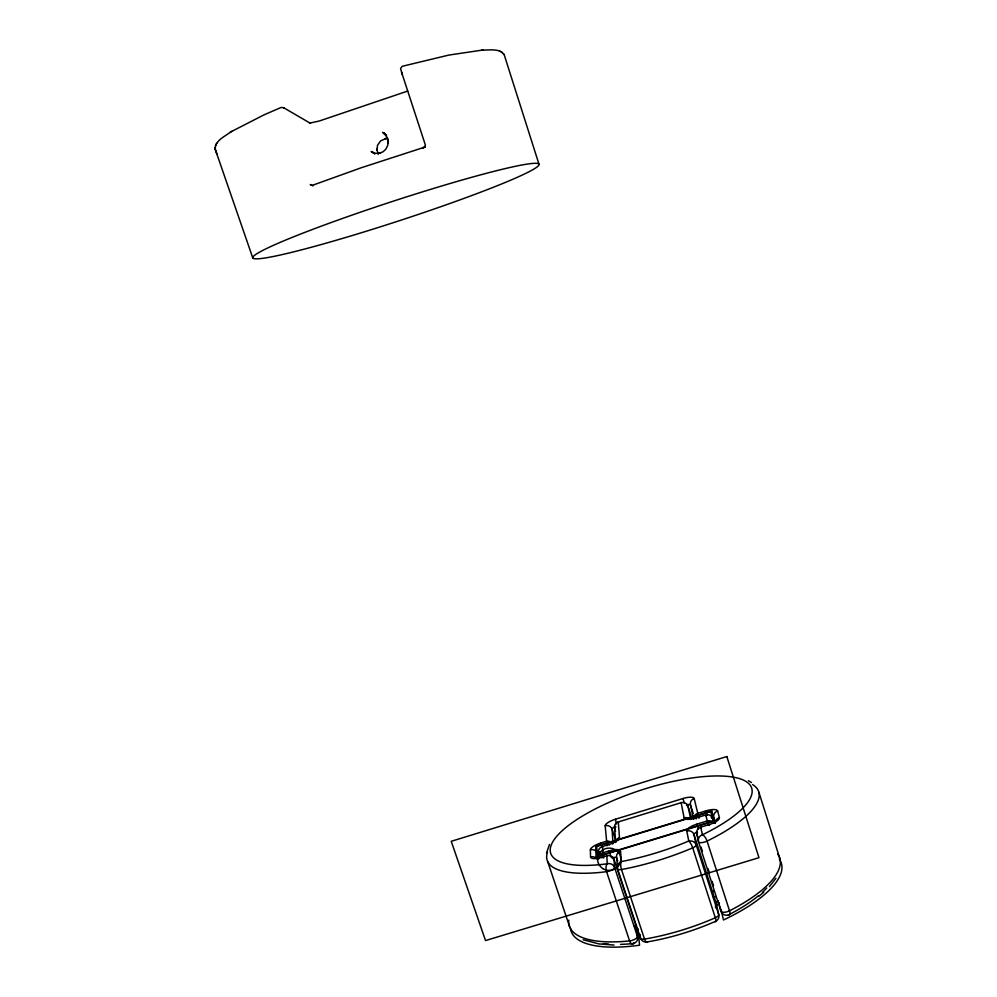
<?xml version="1.0" encoding="UTF-8"?>
<svg xmlns="http://www.w3.org/2000/svg" width="997" height="997" viewBox="0 0 997 997"><rect width="100%" height="100%" fill="white"/><g stroke="black" fill="none" stroke-linecap="round" stroke-linejoin="round"><path stroke-width="1.5" d="M252.864 258.161L215.302 149.5C214.467 140.776 224.886 136.452 230.681 132.028M546.53 852.996L549.509 844.409M215.352 145.998L215.688 145.126M216.162 144.216L216.723 143.356M775.928 878.282L769.397 886.632M758.705 896.465L763.752 892.165M231.516 131.517L263.943 114.892L281.229 107.414L283.858 107.826M230.344 132.24L231.852 131.305M372.417 152.329L374.947 153.862L371.133 151.482L375.483 153.301L379.458 153.239L383.122 151.743L385.839 149.189L387.771 145.275L388.182 141.923L387.908 139.655L388.145 143.07L387.098 137.362L383.745 133.137L386.587 135.305L384.418 133.66L385.316 134.333M407.673 91.063L319.289 121.011L309.606 123.13L310.478 123.366L283.41 107.564M607.036 845.78L605.191 825.778A10.88 3.265 -18.3 0 1 615.386 819.247L683.02 798.51A10.917 3.278 -17.6 0 1 694.161 798.535L698.997 818.288M596.729 858.716A5.733 5.496 1.4 0 0 590.548 856.959L590.374 849.843A11.266 3.49 -18.6 0 1 601.004 842.939L606.014 841.393A5.633 5.409 0.3 0 1 612.694 843.998M715.335 823.073A5.77 5.546 -7.3 0 1 719.41 817.627L717.641 810.96A11.316 3.527 -17.3 0 0 705.913 810.873L697.576 813.415A5.658 5.434 -6 0 0 693.625 819.272L690.56 805.177A5.496 5.297 -6.2 0 1 694.186 798.522M619.436 837.654A11.204 3.452 -18.5 0 1 608.93 844.521L602.263 846.578A5.67 5.446 0.6 0 0 598.586 853.407L598.786 858.542M681.337 803.034L681.088 802.46L684.129 817.889A11.241 3.477 -17.5 0 0 695.707 818.026L705.739 814.973A5.695 5.471 -6.5 0 1 712.867 818.525L714.276 822.936M714.849 921.614A6.007 1.533 66.2 0 0 715.335 917.763L692.703 847.861A5.994 1.558 66.8 0 0 688.815 841.206L686.771 831.024A5.795 5.558 -5 0 1 694.024 834.639L716.17 903.17L718.725 914.61A5.87 5.583 -4.9 0 1 714.849 921.614A104.959 36.764 -17.9 0 1 647.801 941.804A5.982 2.131 80.1 0 1 644.511 939.099L621.492 869.534A5.97 2.168 79.3 0 1 621.343 861.757L620.52 851.226A11.466 3.627 -18.5 0 0 609.304 850.865L602.549 852.909A5.733 5.496 0.6 0 0 598.611 858.841M686.808 831.012A11.515 3.652 -17.5 0 1 697.053 824.083L707.197 820.98A5.77 5.533 -6.5 0 1 713.715 823.186M590.585 856.946A11.403 3.577 -18.6 0 0 601.64 857.358L606.787 855.8A5.77 5.533 0.3 0 1 614.04 859.402L636.634 927.609L637.469 936.557A5.82 5.533 -0.4 0 1 633.668 943.498A104.934 36.739 -17.9 0 1 620.545 944.371M719.373 817.64A11.466 3.614 -17.3 0 1 709.253 824.544L700.692 827.161A5.808 5.571 -5.9 0 0 696.866 834.165L698.548 841.904L720.993 911.383A5.845 5.571 -5.7 0 0 728.284 915.009A104.934 36.739 -17.9 0 0 758.318 895.867M380.63 152.927L379.458 153.239M384.967 138.658L386.113 138.446L380.555 140.938L377.551 145.213L376.891 150.273L376.816 149.201L378.249 154.373M482.062 50.137L448.887 55.072L402.227 66.301L400.557 68.594L402.339 74.588M385.951 138.483L387.933 138.409M482.984 50.074C489.876 50.249 500.27 48.006 504.345 55.221L538.978 164.181A150.597 10.232 -18.1 0 1 327.028 242.907A150.597 10.232 -18.1 0 1 321.557 226.057A150.597 10.232 -18.1 0 1 538.978 164.181M481.676 50.162L483.383 50.049M614.015 945.056L598.836 943.897L583.12 939.735M313.021 185.891L310.279 184.545L312.447 185.305L361.437 167.683L424.959 147.07L425.383 146.235L422.491 148.254L424.859 147.182L425.333 144.901L401.517 72.071M499.559 51.096L500.519 51.458M748.423 780.688L751.476 782.57M501.429 51.906L502.214 52.405M383.907 133.262L382.624 132.364L384.356 133.61L383.745 133.137M503.909 54.249L503.448 53.564M607.235 856.012L606.824 855.488L607.21 863.813A5.945 2.904 82.5 0 0 606.587 871.677L629.593 940.919A5.957 2.841 83.6 0 0 633.668 943.498L633.618 942.925M618.639 822.238L618.277 821.69L619.473 837.642A5.633 5.409 -0.6 0 0 615.548 842.44M602.225 857.856L601.64 857.37M602.836 847.076L602.3 846.279L603.733 857.968M695.769 817.926L696.155 818.936M609.491 845.045L608.93 844.534M709.54 825.13L709.253 824.556M701.128 828.058L700.654 826.924L702.436 834.801A5.97 2.343 63.8 0 1 707.072 841.094L729.53 910.809A5.982 2.293 62.9 0 1 728.284 915.009M706.15 815.882L705.689 814.736L708.418 825.155M216.86 154.024L215.14 148.865M547.59 861.346L569.823 927.26M590.374 849.843A5.658 5.434 1.3 0 1 597.49 853.37L598.462 856.286M615.585 831.299L614.688 828.569A5.484 5.272 -0.7 0 1 618.252 821.952L681.088 802.71A5.496 5.297 -5.2 0 1 687.98 806.149L691.943 818.437M615.66 840.06L612.071 829.205A5.471 5.259 0.2 0 0 605.191 825.778M617.716 861.047L616.769 858.193A5.77 5.533 -0.6 0 1 620.52 851.226M693.202 813.378L690.56 805.177A5.459 1.658 -17.6 0 0 686.509 804.766M698.261 838.477L696.866 834.165A5.795 1.857 -17.4 0 1 697.551 832.894M701.041 847.089L702.424 851.388M707.97 868.561L709.353 872.849M712.12 881.41L713.503 885.685M717.641 810.96A5.695 5.484 -7.3 0 0 713.864 817.852L715.285 822.251M758.879 792.191L779.841 858.554M610.837 856.984L609.304 850.852M707.185 815.197L705.913 810.86M698.498 829.068L697.053 824.07M684.353 803.183L683.02 798.51M616.532 823.946L615.386 819.235M601.852 846.777L601.004 842.926M713.864 817.852L715.248 823.248M714.089 823.372L712.867 818.525A5.695 1.795 -17.3 0 0 711.409 817.814M721.043 909.476L723.461 919.969A110.468 38.684 -17.9 0 0 779.318 859.215M719.373 904.341L719.011 902.746A5.77 5.496 -5.8 0 0 719.41 903.668M719.747 905.961L720.993 911.383A5.845 2.144 -17.3 0 0 729.53 910.809A110.53 38.372 -17.9 0 0 777.623 854.043M690.796 819.459L687.98 806.149A5.496 1.67 -17.6 0 0 686.584 805.476M640.111 934.438L640.485 938.177A5.845 5.558 -1.2 0 0 647.801 941.804M637.955 928.681L639.538 945.218A110.468 38.684 -17.9 0 1 570.458 928.17M615.66 842.415L614.688 828.569A5.471 1.658 -18.3 0 1 615.772 827.149M612.956 842.901L612.071 829.205A5.434 1.645 -18.3 0 1 615.66 826.451M597.49 853.37L597.702 859.102M215.04 147.656L215.078 148.503M598.586 853.407A5.67 1.782 -18.6 0 1 599.745 851.887M621.343 861.757A5.882 5.633 -0.5 0 0 617.517 868.836L640.485 938.177A5.832 2.144 -18.5 0 0 644.511 939.099A110.555 38.397 -17.9 0 0 715.335 917.763A5.857 2.156 -17.5 0 0 718.725 914.61L696.193 844.883L694.024 834.639A5.758 1.844 -17.5 0 1 697.327 831.822M611.684 857.831A5.733 1.832 -18.5 0 1 616.757 858.193L617.517 868.836A5.87 1.907 -18.4 0 0 621.492 869.534A111.228 34.259 -18 0 0 692.703 847.861A5.895 1.919 -17.6 0 0 696.193 844.883A5.907 5.658 -4.9 0 0 688.815 841.206M718.451 900.627A5.72 2.069 -17.3 0 0 716.182 903.17A5.758 5.496 -5 0 1 715.447 907.856M684.129 817.889A5.658 5.434 -5.1 0 1 689.837 819.222M688.765 841.019A105.657 32.203 -18 0 1 621.33 861.558M634.466 925.702A5.695 2.056 -18.6 0 1 636.497 925.366M636.26 928.718A11.391 4.138 -18.6 0 1 637.32 928.456M713.017 890.944A5.621 5.371 -5.1 0 1 712.444 892.502M715.123 896.926A11.166 3.963 -17.3 0 1 713.316 896.988M715.31 905.961A11.441 4.162 -17.3 0 1 719.286 903.83M752.573 784.564A111.19 34.234 -18 0 1 707.072 841.094A5.882 1.907 -17.4 0 1 698.548 841.904A5.882 5.646 -5.9 0 1 702.436 834.801A105.657 32.203 -18 0 0 726.614 776.314A105.657 32.203 -18 0 0 570.608 823.858A105.657 32.203 -18 0 0 607.21 863.813A5.857 5.608 0.4 0 1 614.576 867.465L637.469 936.557A5.808 2.119 -18.6 0 1 629.593 940.919A110.53 38.372 -17.9 0 1 568.776 920.131M547.453 852.223A111.19 34.234 -18 0 0 606.587 871.677A5.845 1.894 -18.6 0 0 614.576 867.465L614.04 859.402A5.77 1.844 -18.6 0 0 612.731 858.591M766.755 887.991A104.934 36.739 -17.9 0 1 762.369 892.34M608.718 944.171A104.934 36.739 -17.9 0 1 603.384 943.685M634.453 926.587A5.733 2.069 -18.6 0 1 636.634 927.609A5.733 5.471 -0.4 0 1 636.348 931.584M597.502 853.37A5.633 1.77 -18.6 0 1 599.023 851.588M711.31 817.129A5.658 1.782 -17.3 0 1 713.852 817.852M726.825 756.549L451.23 841.306L485.527 940.57L758.979 857.694L726.825 756.549M711.758 810.91L595.707 846.366L596.081 857.158L714.351 821.079L711.758 810.91M710.761 811.583L596.792 846.403L597.166 856.448L713.154 821.067L710.761 811.583M602.886 868.624A11.64 11.166 0.3 0 0 620.819 859.813A11.64 11.166 0.3 0 0 603.895 849.319A11.64 11.166 0.3 0 0 602.886 868.624"/></g></svg>
